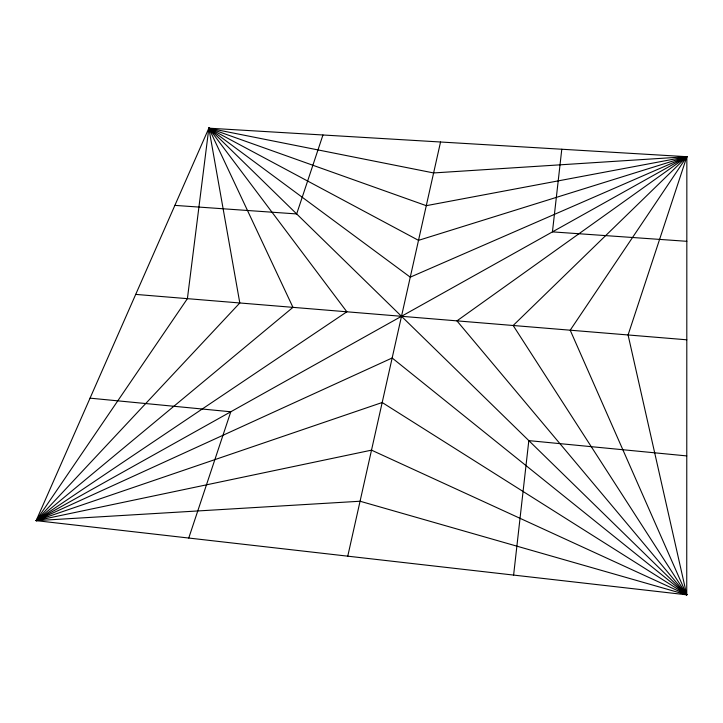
<?xml version="1.0" encoding="UTF-8"?>
<svg xmlns="http://www.w3.org/2000/svg" width="723" height="723" viewBox="0 0 723 723"><rect width="100%" height="100%" fill="white"/><g stroke="black" fill="none" stroke-linecap="round" stroke-linejoin="round"><path stroke-width="1.08" d="M686.742 594.821L686.85 156.701L208.848 128.179L36.15 520.641L686.742 594.821L628.079 334.966L686.85 156.701L433.61 172.942L208.848 128.179L187.402 298.662L36.15 520.641L360.072 501.238L686.742 594.821L570.203 330.194L686.85 156.701L426.281 205.675L208.848 128.179L239.81 302.973L36.15 520.641L371.514 450.149L686.742 594.821L513.167 325.495L686.85 156.701L418.518 240.352L208.848 128.179L292.96 307.356L36.15 520.641L382.187 402.512L686.742 594.821L456.936 320.867L686.85 156.701L410.266 277.162L208.848 128.179L346.85 311.794L36.15 520.641L392.155 357.993L686.742 594.821L208.848 128.179M513.61 575.083L528.82 440.623L686.769 455.915M561.789 149.236L552.435 231.875L686.832 241.31M347.763 556.168L440.542 142.006M188.748 538.039L230.791 411.776L90.05 398.156M322.955 134.984L296.665 213.936L174.876 205.386M36.15 520.641L686.85 156.701M135.707 294.397L686.805 339.801"/></g></svg>
